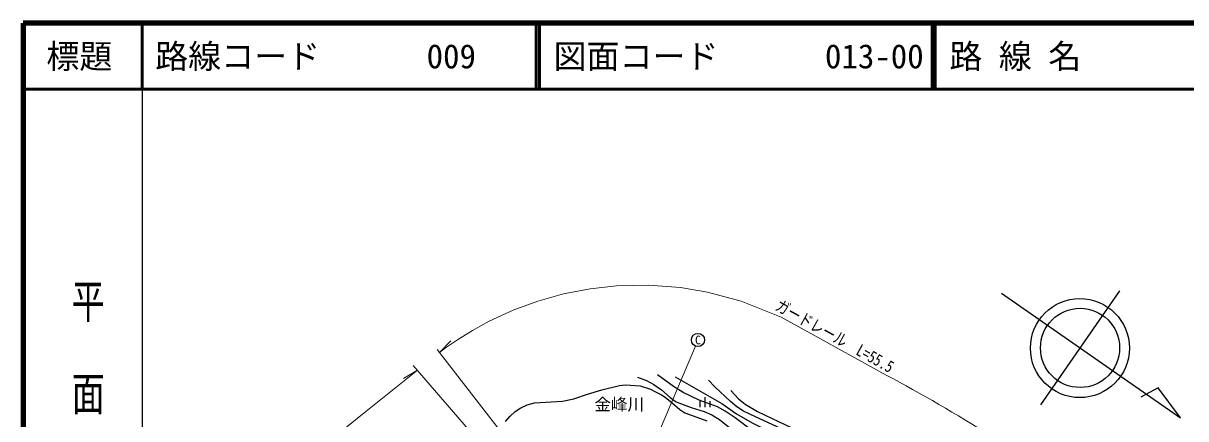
# Model space of a CAD drawing. Units: millimetres, scale not verified. Extents: x 40000 to 680000, y 20000 to 380000.
# Drawn here: x 40000 to 216209, y 320094 to 380000 of the extents above; entities that cross this region are included whole.
import ezdxf
from ezdxf.enums import TextEntityAlignment as Align

# ---------------------------------------------------------------- set-up
doc = ezdxf.new("R2010")
doc.units = ezdxf.units.MM
doc.header["$LTSCALE"] = 1000
for name, color, linetype, lineweight in [('M-BGD', 7, 'Continuous', 25), ('M-BMK-SRVR', 3, 'Continuous', 25), ('M-STR-HTXT', 7, 'Continuous', 13), ('M-STR-STRC', 7, 'Continuous', 25), ('M-TTL', 2, 'Continuous', 140), ('M-TTL-BAND', 7, 'Continuous', 25), ('M-TTL-LINE', 7, 'Continuous', 50)]:
    doc.layers.add(name, color=color, linetype=linetype, lineweight=lineweight)
doc.layers.add('M-BMK-HTXT', color=7, linetype='Continuous')
doc.layers.add('M-TTL-TXT', color=7, linetype='Continuous')
doc.styles.add('@ＭＳ ゴシック', font='')
doc.styles.add('ＭＳ ゴシック', font='')
doc.styles.get('@ＭＳ ゴシック').set_extended_font_data('@MS Gothic')
doc.styles.get('ＭＳ ゴシック').set_extended_font_data('MS Gothic')

msp = doc.modelspace()

# ---------------------------------------------------------------- linework, layer by layer
at = {"layer": 'M-BGD'}
for p, q in [((142619, 321864), (142619, 322764)), ((143369, 321864), (143369, 323364)), ((144119, 321864), (144119, 322764))]:
    msp.add_line(p, q, dxfattribs=at)
for points in [[(133091, 326372), (134446, 325874), (135586, 325261), (136732, 324485), (138055, 323292), (138985, 322678), (141218, 321801), (143229, 321180), (144368, 320681), (145535, 319987), (148121, 317915), (150879, 316195), (153305, 315299), (153657, 314720)], [(168120, 307822), (167842, 308603), (167172, 309537), (166204, 310389), (164816, 311310), (163034, 312422), (160446, 313737), (155614, 315907), (150563, 318221), (147909, 320227), (146411, 321255), (145211, 321886), (142469, 322898), (140019, 324052), (138548, 325000), (136152, 326768)], [(138812, 326417), (145907, 322377), (148113, 320841), (150487, 319478), (152618, 318433), (157026, 316521), (161817, 314376), (165745, 312809), (167392, 312328), (168551, 312118), (169799, 312030), (170463, 312030)], [(113108, 319665), (113779, 320442), (114558, 321178), (115413, 321722), (116366, 322181), (117506, 322485), (121747, 322754), (123431, 323122), (125518, 323823), (127715, 324479), (130393, 325148), (131286, 325207), (133521, 325080), (135089, 324578), (135826, 324166), (136749, 323707), (137280, 323344), (138361, 322512), (139519, 321482), (140281, 320988), (141523, 320516), (143598, 319798)], [(167207, 314601), (162579, 315379), (160896, 315868), (158141, 317078), (151013, 320370), (149164, 321241), (148184, 321886), (147206, 322681), (144851, 324925), (143875, 325932)], [(147243, 324377), (148391, 323107), (149409, 322293), (151277, 321165), (156616, 318673), (158259, 317966), (159390, 317762), (161069, 317681)]]:
    msp.add_lwpolyline(points, dxfattribs=at)
at = {"layer": 'M-BMK-SRVR'}
for p, q in [((188285, 339105), (215403, 320250)), ((206184, 339449), (194196, 322207)), ((212024, 324799), (209388, 323366)), ((215403, 320250), (212024, 324799))]:
    msp.add_line(p, q, dxfattribs=at)
for centre, radius in [((200166, 330793), 7500), ((200190, 330828), 6000)]:
    msp.add_circle(centre, radius, dxfattribs=at)
at = {"layer": 'M-STR-HTXT'}
for p, q in [((103101, 330109), (104803, 331878)), ((117935, 311020), (102728, 330589)), ((133849, 312139), (141886, 331102)), ((115600, 309108), (99127, 328183)), ((99752, 327459), (97640, 326208))]:
    msp.add_line(p, q, dxfattribs=at)
for points in [[(103101, 330109), (103998, 330812), (105969, 332171), (108076, 333478), (110610, 334866), (114248, 336545), (117986, 337920), (121912, 339014), (125918, 339786), (129939, 340226), (134786, 340323), (139629, 339949), (143736, 339255), (148812, 337897), (154897, 335468), (158948, 333257), (170777, 326707)], [(67510, 294436), (70206, 297965), (72641, 301186), (75748, 305299), (78355, 308423), (81938, 312330), (84468, 314854), (86971, 317182), (91911, 321194), (99752, 327459)]]:
    msp.add_lwpolyline(points, dxfattribs=at)
msp.add_arc((65116, 126547), 226336, 57.52817, 62.17119, dxfattribs=at)
at = {"layer": 'M-STR-STRC'}
msp.add_circle((142276, 332023), 1000, dxfattribs=at)
at = {"layer": 'M-TTL'}
for p, q in [((40000, 380000), (40000, 20000)), ((680000, 380000), (40000, 380000))]:
    msp.add_line(p, q, dxfattribs=at)
at = {"layer": 'M-TTL-BAND'}
msp.add_line((58000, 370000), (58000, 20000), dxfattribs=at)
at = {"layer": 'M-TTL-LINE'}
for p, q in [((58000, 380000), (58000, 370000)), ((117750, 380000), (117750, 370000)), ((118250, 380000), (118250, 370000)), ((177750, 380000), (177750, 370000)), ((178250, 380000), (178250, 370000)), ((40000, 370000), (680000, 370000))]:
    msp.add_line(p, q, dxfattribs=at)

# ---------------------------------------------------------------- texts
at = {"layer": 'M-BMK-HTXT', "style": 'ＭＳ ゴシック'}
msp.add_text('金峰川', height=1833, dxfattribs=at).set_placement((130336, 322273), align=Align.MIDDLE_CENTER)
at = {"layer": 'M-STR-HTXT', "style": 'ＭＳ ゴシック', "width": 0.8}
msp.add_text('ガードレール\u3000L=55.5', height=1833, rotation=331.027, dxfattribs=at).set_placement((162296, 331344), align=Align.BOTTOM_CENTER)
at = {"layer": 'M-STR-STRC', "style": 'ＭＳ ゴシック'}
msp.add_text('C', height=1320, dxfattribs=at).set_placement((142276, 332023), align=Align.MIDDLE_CENTER)
at = {"layer": 'M-TTL-BAND', "style": '@ＭＳ ゴシック', "width": 1.4}
msp.add_text('平  面  図', height=3666, rotation=270, dxfattribs=at).set_placement((49777, 306475), align=Align.MIDDLE_RIGHT)
at = {"layer": 'M-TTL-TXT', "style": 'ＭＳ ゴシック'}
msp.add_text('標題', height=3666, dxfattribs=at).set_placement((48500, 375000), align=Align.MIDDLE_CENTER)
for s, p in [('路線コード', (60000, 375000)), ('図面コード', (120380, 375000)), ('路 線 名', (180380, 375000)), ('009', (101142, 375000)), ('013-00', (161521, 375000))]:
    msp.add_text(s, height=3666, dxfattribs=at).set_placement(p, align=Align.MIDDLE_LEFT)

doc.saveas('drawing.dxf')
